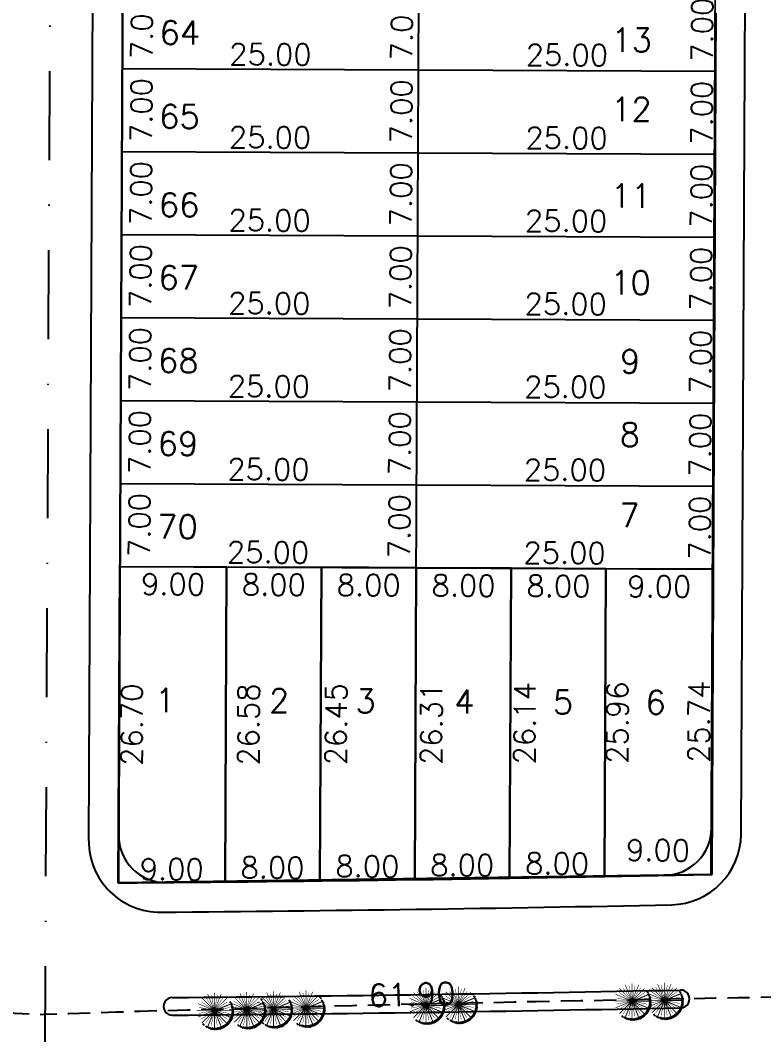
# Model space of a CAD drawing. Header units: millimetres. Extents: x -4430026 to 4783824, y 584 to 9593110.
# Drawn here: x 2733.4 to 2796.1, y 1691.5 to 1777.1 of the extents above; entities that cross this region are included whole.
import ezdxf
from ezdxf.enums import TextEntityAlignment as Align

# ---------------------------------------------------------------- set-up
doc = ezdxf.new("R2010")
doc.units = ezdxf.units.MM
doc.linetypes.add('DASHDOT', pattern=[1, 0.5, -0.25, 0, -0.25])
doc.linetypes.add('HIDDEN2', pattern=[0.1875, 0.125, -0.0625])
for name, color, linetype in [('boundary filipe', 6, 'Continuous'), ('BOUNDARY LOTES', 2, 'Continuous'), ('Calçada', 1, 'Continuous'), ('Cota', 8, 'Continuous'), ('COTAS', 8, 'Continuous'), ('curvas', 4, 'Continuous'), ('Lotes', 2, 'Continuous'), ('Numero de lotes', 5, 'Continuous'), ('PAI_pDYD', 72, 'Continuous'), ('Projeção', 8, 'HIDDEN2'), ('QUADRA', 4, 'Continuous')]:
    doc.layers.add(name, color=color, linetype=linetype)
doc.styles.add('arcad1', font='romans.shx')
doc.styles.add('ROMANS', font='romans.shx')
doc.dimstyles.new('BOLA100', dxfattribs={"dimscale": 0, "dimtxt": 1.9, "dimasz": 0.18, "dimexe": 0.18, "dimexo": 0.063, "dimgap": 0, "dimtad": 1, "dimzin": 4, "dimdsep": 46, "dimtxsty": 'ROMANS', "dimcen": 0.09, "dimse1": 1, "dimse2": 1, "dimsd1": 1, "dimsd2": 1, "dimclrt": 256, "dimaunit": 1, "dimadec": 4, "dimazin": 0, "dimtfac": 1.2, "dimtix": 1, "dimtmove": 2, "dimatfit": 3, "dimfxl": 1, "dimtvp": 2, "dimtolj": 1, "dimtzin": 4, "dimarcsym": 0})
doc.dimstyles.get("Standard").update_dxf_attribs({"dimtxt": 0.18, "dimasz": 0.18, "dimexe": 0.18, "dimexo": 0.0625, "dimgap": 0.09, "dimtad": 0, "dimtih": 1, "dimtoh": 1, "dimdec": 4, "dimzin": 0, "dimdsep": 46, "dimtxsty": 'Standard', "dimcen": 0.09, "dimadec": 0, "dimazin": 0, "dimtfac": 1, "dimtdec": 4, "dimtofl": 0, "dimtmove": 0, "dimatfit": 3, "dimfxl": 1, "dimtolj": 1, "dimtzin": 0, "dimarcsym": 0})

# ---------------------------------------------------------------- blocks, each defined once
blk = doc.blocks.new('PALMEIRA_PROPOSTA')
at = {"linetype": 'Continuous'}
h = blk.add_hatch(dxfattribs=at)
h.set_pattern_fill('_USER', color=250, scale=0.168035, angle=315, style=0, pattern_type=0)
h.set_pattern_definition([(315, (-2.75975, -4.60628), (0.1188187, 0.1188187), [])])
h.paths.add_polyline_path([(4.61, -0.41, 0.216766), (3.17, 2.76, -0.18118), (4.2, 0, -0.643702), (-2.76, -3.17, 0.693222)])
blk.add_hatch(color=1, dxfattribs=at).paths.add_polyline_path([(-0.4, 0, 1), (0.4, 0, 1)])
at = {"color": 98, "linetype": 'Continuous', "const_width": 0.15}
for points in [[(-2.97, 2.97), (-0.28, 0.28)], [(-1.61, 3.88), (-0.15, 0.37)], [(0, 4.2), (0, 0.4)], [(1.61, 3.88), (0.15, 0.37)], [(2.97, 2.97), (0.28, 0.28)], [(-4.2, 0), (-0.4, 0)], [(-3.88, 1.61), (-0.37, 0.15)], [(3.88, 1.61), (0.37, 0.15)], [(4.2, 0), (0.4, 0)], [(-3.88, -1.61), (-0.37, -0.15)], [(-2.97, -2.97), (-0.28, -0.28)], [(-1.61, -3.88), (-0.15, -0.37)], [(0, -4.2), (0, -0.4)], [(1.61, -3.88), (0.15, -0.37)], [(2.97, -2.97), (0.28, -0.28)], [(3.88, -1.61), (0.37, -0.15)]]:
    blk.add_lwpolyline(points, dxfattribs=at)
at = {"color": 96, "linetype": 'Continuous', "const_width": 0.1}
for points in [[(-2.06, 3.08), (-0.22, 0.33)], [(-0.72, 3.63), (-0.08, 0.39)], [(0.72, 3.63), (0.08, 0.39)], [(2.06, 3.08), (0.22, 0.33)], [(-3.63, 0.72), (-0.39, 0.08)], [(-3.08, 2.06), (-0.33, 0.22)], [(3.08, 2.06), (0.33, 0.22)], [(3.63, 0.72), (0.39, 0.08)], [(-3.63, -0.72), (-0.39, -0.08)], [(-3.08, -2.06), (-0.33, -0.22)], [(-2.06, -3.08), (-0.22, -0.33)], [(-0.72, -3.63), (-0.08, -0.39)], [(0.72, -3.63), (0.08, -0.39)], [(2.06, -3.08), (0.22, -0.33)], [(3.08, -2.06), (0.33, -0.22)], [(3.63, -0.72), (0.39, -0.08)]]:
    blk.add_lwpolyline(points, dxfattribs=at)
at = {"color": 98, "linetype": 'Continuous', "true_color": 0x001a00, "const_width": 0.15}
for points in [[(3.92, 1.52), (0.4, 0.07)], [(4.2, -0.07), (0.4, -0.07)], [(-2.92, -3.02), (-0.23, -0.34)], [(-1.54, -3.91), (-0.09, -0.4)], [(0.07, -4.2), (0.07, -0.4)], [(1.68, -3.85), (0.23, -0.34)], [(2.92, -3.02), (0.23, -0.33)], [(3.85, -1.67), (0.34, -0.21)]]:
    blk.add_lwpolyline(points, dxfattribs=at)
at = {"color": 1, "linetype": 'Continuous'}
blk.add_circle((0, 0), 0.4, dxfattribs=at)
blk = doc.blocks.new('*D13701')
at = {"layer": 'DEFPOINTS', "color": 0, "linetype": 'ByBlock'}
for p in [(2797.406, 1694.692), (2735.525, 1693.23), (2735.525, 1693.23)]:
    blk.add_point(p, dxfattribs=at)
at = {"layer": 'COTAS', "linetype": 'ByBlock', "insert": (2766.443, 1694.911), "char_height": 1.9, "attachment_point": 5, "rotation": 1.35314, "style": 'ROMANS'}
blk.add_mtext('\\A1;61.90', dxfattribs=at)
blk = doc.blocks.new('*D13702')
at = {"layer": 'DEFPOINTS', "color": 0, "linetype": 'ByBlock'}
for p in [(2673.34, 1696.513), (2673.34, 1696.513), (2735.525, 1693.23)]:
    blk.add_point(p, dxfattribs=at)
at = {"layer": 'COTAS', "linetype": 'ByBlock', "insert": (2704.483, 1695.82), "char_height": 1.9, "attachment_point": 5, "rotation": 356.97846, "style": 'ROMANS'}
blk.add_mtext('\\A1;62.27', dxfattribs=at)
blk = doc.blocks.new('*D13707')
at = {"layer": 'DEFPOINTS', "color": 0, "linetype": 'ByBlock'}
for p in [(2735.525, 1693.23), (2734.651, 1508.594), (2734.651, 1508.594)]:
    blk.add_point(p, dxfattribs=at)
at = {"layer": 'COTAS', "linetype": 'ByBlock', "insert": (2733.087, 1600.922), "char_height": 1.9, "attachment_point": 5, "rotation": 89.72858, "style": 'ROMANS'}
blk.add_mtext('\\A1;184.64', dxfattribs=at)
blk = doc.blocks.new('*D14040')
at = {"layer": 'DEFPOINTS', "color": 0, "linetype": 'ByBlock'}
for p in [(2736.793, 1960.841), (2735.525, 1693.23), (2737.436, 1693.221)]:
    blk.add_point(p, dxfattribs=at)
at = {"layer": 'COTAS', "linetype": 'ByBlock', "insert": (2737.119, 1827.031), "char_height": 1.9, "attachment_point": 5, "rotation": 89.72858, "style": 'ROMANS'}
blk.add_mtext('\\A1;267.61', dxfattribs=at)
blk = doc.blocks.new('*D12651')
at = {"layer": 'DEFPOINTS', "color": 0}
for p in [(2750.804, 1730.987), (2750.678, 1704.408), (2756.196, 1704.382)]:
    blk.add_point(p, dxfattribs=at)
at = {"layer": 'Cota', "color": 41, "insert": (2752.659, 1717.688), "char_height": 1.8, "attachment_point": 5, "rotation": 89.72858, "style": 'ROMANS'}
blk.add_mtext('\\A1;26.58', dxfattribs=at)
blk = doc.blocks.new('*D12809')
at = {"layer": 'DEFPOINTS', "color": 0}
for p in [(2758.804, 1730.949), (2763.704, 1730.926), (2758.679, 1704.499)]:
    blk.add_point(p, dxfattribs=at)
at = {"layer": 'Cota', "color": 41, "insert": (2760.041, 1717.718), "char_height": 1.8, "attachment_point": 5, "rotation": 89.72858, "style": 'ROMANS'}
blk.add_mtext('\\A1;26.45', dxfattribs=at)
blk = doc.blocks.new('*D12810')
at = {"layer": 'DEFPOINTS', "color": 0}
for p in [(2766.855, 1730.911), (2766.68, 1704.606), (2771.595, 1704.574)]:
    blk.add_point(p, dxfattribs=at)
at = {"layer": 'Cota', "color": 41, "insert": (2768.082, 1717.75), "char_height": 1.8, "attachment_point": 5, "rotation": 89.61848, "style": 'ROMANS'}
blk.add_mtext('\\A1;26.31', dxfattribs=at)
blk = doc.blocks.new('*D12811')
at = {"layer": 'DEFPOINTS', "color": 0}
for p in [(2741.804, 1731.03), (2746.483, 1731.007), (2741.678, 1704.33)]:
    blk.add_point(p, dxfattribs=at)
at = {"layer": 'Cota', "color": 41, "insert": (2742.82, 1717.675), "char_height": 1.8, "attachment_point": 5, "rotation": 89.72858, "style": 'ROMANS'}
blk.add_mtext('\\A1;26.70', dxfattribs=at)
blk = doc.blocks.new('*D12812')
at = {"layer": 'DEFPOINTS', "color": 0}
for p in [(2774.804, 1730.873), (2774.68, 1704.73), (2779.486, 1704.708)]:
    blk.add_point(p, dxfattribs=at)
at = {"layer": 'Cota', "color": 41, "insert": (2775.948, 1717.796), "char_height": 1.8, "attachment_point": 5, "rotation": 89.72858, "style": 'ROMANS'}
blk.add_mtext('\\A1;26.14', dxfattribs=at)
blk = doc.blocks.new('*D12813')
at = {"layer": 'DEFPOINTS', "color": 0}
for p in [(2782.804, 1730.835), (2787.424, 1730.813), (2782.681, 1704.871)]:
    blk.add_point(p, dxfattribs=at)
at = {"layer": 'Cota', "color": 41, "insert": (2783.763, 1717.848), "char_height": 1.8, "attachment_point": 5, "rotation": 89.72858, "style": 'ROMANS'}
blk.add_mtext('\\A1;25.96', dxfattribs=at)
blk = doc.blocks.new('*D12814')
at = {"layer": 'DEFPOINTS', "color": 0}
for p in [(2791.804, 1730.793), (2794.304, 1730.781), (2791.682, 1705.05)]:
    blk.add_point(p, dxfattribs=at)
at = {"layer": 'Cota', "color": 41, "insert": (2790.643, 1717.926), "char_height": 1.8, "attachment_point": 5, "rotation": 89.72858, "style": 'ROMANS'}
blk.add_mtext('\\A1;25.74', dxfattribs=at)
blk = doc.blocks.new('*D12815')
at = {"layer": 'DEFPOINTS', "color": 0}
for p in [(2741.679, 1704.451), (2750.678, 1704.408), (2741.667, 1701.901)]:
    blk.add_point(p, dxfattribs=at)
at = {"layer": 'Cota', "color": 41, "insert": (2746.184, 1705.479), "char_height": 1.8, "attachment_point": 5, "rotation": 359.72858, "style": 'ROMANS'}
blk.add_mtext('\\A1;9.00', dxfattribs=at)
blk = doc.blocks.new('*D12816')
at = {"layer": 'DEFPOINTS', "color": 0}
for p in [(2750.685, 1705.794), (2758.685, 1705.756), (2758.667, 1702)]:
    blk.add_point(p, dxfattribs=at)
at = {"layer": 'Cota', "color": 41, "insert": (2754.684, 1705.619), "char_height": 1.8, "attachment_point": 5, "rotation": 359.72858, "style": 'ROMANS'}
blk.add_mtext('\\A1;8.00', dxfattribs=at)
blk = doc.blocks.new('*D12817')
at = {"layer": 'DEFPOINTS', "color": 0}
for p in [(2758.685, 1705.756), (2766.685, 1705.718), (2766.668, 1702.108)]:
    blk.add_point(p, dxfattribs=at)
at = {"layer": 'Cota', "color": 41, "insert": (2762.685, 1705.727), "char_height": 1.8, "attachment_point": 5, "rotation": 359.72858, "style": 'ROMANS'}
blk.add_mtext('\\A1;8.00', dxfattribs=at)
blk = doc.blocks.new('*D12818')
at = {"layer": 'DEFPOINTS', "color": 0}
for p in [(2766.685, 1705.718), (2774.685, 1705.68), (2774.668, 1702.206)]:
    blk.add_point(p, dxfattribs=at)
at = {"layer": 'Cota', "color": 41, "insert": (2770.685, 1705.825), "char_height": 1.8, "attachment_point": 5, "rotation": 359.72858, "style": 'ROMANS'}
blk.add_mtext('\\A1;8.00', dxfattribs=at)
blk = doc.blocks.new('*D12819')
at = {"layer": 'DEFPOINTS', "color": 0}
for p in [(2774.685, 1705.68), (2782.685, 1705.642), (2782.669, 1702.339)]:
    blk.add_point(p, dxfattribs=at)
at = {"layer": 'Cota', "color": 41, "insert": (2778.686, 1705.957), "char_height": 1.8, "attachment_point": 5, "rotation": 359.72858, "style": 'ROMANS'}
blk.add_mtext('\\A1;8.00', dxfattribs=at)
blk = doc.blocks.new('*D12820')
at = {"layer": 'DEFPOINTS', "color": 0}
for p in [(2782.69, 1706.678), (2791.69, 1706.636), (2791.674, 1703.457)]:
    blk.add_point(p, dxfattribs=at)
at = {"layer": 'Cota', "color": 41, "insert": (2787.192, 1707.079), "char_height": 1.8, "attachment_point": 5, "rotation": 359.72858, "style": 'ROMANS'}
blk.add_mtext('\\A1;9.00', dxfattribs=at)
blk = doc.blocks.new('*D12821')
at = {"layer": 'DEFPOINTS', "color": 0}
for p in [(2741.804, 1731.03), (2750.804, 1730.987), (2750.78, 1725.901)]:
    blk.add_point(p, dxfattribs=at)
at = {"layer": 'Cota', "color": 41, "insert": (2746.297, 1729.522), "char_height": 1.8, "attachment_point": 5, "rotation": 359.72858, "style": 'ROMANS'}
blk.add_mtext('\\A1;9.00', dxfattribs=at)
blk = doc.blocks.new('*D12822')
at = {"layer": 'DEFPOINTS', "color": 0}
for p in [(2750.804, 1730.987), (2758.804, 1730.949), (2758.78, 1725.863)]:
    blk.add_point(p, dxfattribs=at)
at = {"layer": 'Cota', "color": 41, "insert": (2754.797, 1729.482), "char_height": 1.8, "attachment_point": 5, "rotation": 359.72858, "style": 'ROMANS'}
blk.add_mtext('\\A1;8.00', dxfattribs=at)
blk = doc.blocks.new('*D12823')
at = {"layer": 'DEFPOINTS', "color": 0}
for p in [(2758.804, 1730.949), (2766.804, 1730.911), (2766.78, 1725.825)]:
    blk.add_point(p, dxfattribs=at)
at = {"layer": 'Cota', "color": 41, "insert": (2762.797, 1729.444), "char_height": 1.8, "attachment_point": 5, "rotation": 359.72858, "style": 'ROMANS'}
blk.add_mtext('\\A1;8.00', dxfattribs=at)
blk = doc.blocks.new('*D12824')
at = {"layer": 'DEFPOINTS', "color": 0}
for p in [(2766.804, 1730.911), (2774.804, 1730.873), (2774.78, 1725.787)]:
    blk.add_point(p, dxfattribs=at)
at = {"layer": 'Cota', "color": 41, "insert": (2770.797, 1729.406), "char_height": 1.8, "attachment_point": 5, "rotation": 359.72858, "style": 'ROMANS'}
blk.add_mtext('\\A1;8.00', dxfattribs=at)
blk = doc.blocks.new('*D12825')
at = {"layer": 'DEFPOINTS', "color": 0}
for p in [(2774.804, 1730.873), (2782.804, 1730.835), (2782.78, 1725.749)]:
    blk.add_point(p, dxfattribs=at)
at = {"layer": 'Cota', "color": 41, "insert": (2778.797, 1729.368), "char_height": 1.8, "attachment_point": 5, "rotation": 359.72858, "style": 'ROMANS'}
blk.add_mtext('\\A1;8.00', dxfattribs=at)
blk = doc.blocks.new('*D12826')
at = {"layer": 'DEFPOINTS', "color": 0}
for p in [(2782.804, 1730.835), (2791.804, 1730.793), (2791.78, 1725.706)]:
    blk.add_point(p, dxfattribs=at)
at = {"layer": 'Cota', "color": 41, "insert": (2787.297, 1729.328), "char_height": 1.8, "attachment_point": 5, "rotation": 359.72858, "style": 'ROMANS'}
blk.add_mtext('\\A1;9.00', dxfattribs=at)
blk = doc.blocks.new('*D12827')
at = {"layer": 'DEFPOINTS', "color": 0}
for p in [(2741.824, 1735.171), (2766.824, 1735.052), (2766.793, 1728.557)]:
    blk.add_point(p, dxfattribs=at)
at = {"layer": 'Cota', "color": 41, "insert": (2754.31, 1732.216), "char_height": 1.8, "attachment_point": 5, "rotation": 359.72858, "style": 'ROMANS'}
blk.add_mtext('\\A1;25.00', dxfattribs=at)
blk = doc.blocks.new('*D12828')
at = {"layer": 'DEFPOINTS', "color": 0}
for p in [(2766.816, 1733.394), (2791.816, 1733.276), (2791.793, 1728.508)]:
    blk.add_point(p, dxfattribs=at)
at = {"layer": 'Cota', "color": 41, "insert": (2779.31, 1732.167), "char_height": 1.8, "attachment_point": 5, "rotation": 359.72858, "style": 'ROMANS'}
blk.add_mtext('\\A1;25.00', dxfattribs=at)
blk = doc.blocks.new('*D12829')
at = {"layer": 'DEFPOINTS', "color": 0}
for p in [(2741.838, 1738.029), (2747.077, 1738.005), (2741.804, 1731.03)]:
    blk.add_point(p, dxfattribs=at)
at = {"layer": 'Cota', "color": 41, "insert": (2743.461, 1734.522), "char_height": 1.8, "attachment_point": 5, "rotation": 89.72858, "style": 'ROMANS'}
blk.add_mtext('\\A1;7.00', dxfattribs=at)
blk = doc.blocks.new('*D12830')
at = {"layer": 'DEFPOINTS', "color": 0}
for p in [(2766.837, 1737.911), (2769, 1737.901), (2766.804, 1730.911)]:
    blk.add_point(p, dxfattribs=at)
at = {"layer": 'Cota', "color": 41, "insert": (2765.383, 1734.418), "char_height": 1.8, "attachment_point": 5, "rotation": 89.72858, "style": 'ROMANS'}
blk.add_mtext('\\A1;7.00', dxfattribs=at)
blk = doc.blocks.new('*D12831')
at = {"layer": 'DEFPOINTS', "color": 0}
for p in [(2791.837, 1737.793), (2794.337, 1737.781), (2791.804, 1730.793)]:
    blk.add_point(p, dxfattribs=at)
at = {"layer": 'Cota', "color": 41, "insert": (2790.721, 1734.298), "char_height": 1.8, "attachment_point": 5, "rotation": 89.72858, "style": 'ROMANS'}
blk.add_mtext('\\A1;7.00', dxfattribs=at)
blk = doc.blocks.new('*D12832')
at = {"layer": 'DEFPOINTS', "color": 0}
for p in [(2741.857, 1742.171), (2766.857, 1742.052), (2766.826, 1735.557)]:
    blk.add_point(p, dxfattribs=at)
at = {"layer": 'Cota', "color": 41, "insert": (2754.343, 1739.216), "char_height": 1.8, "attachment_point": 5, "rotation": 359.72858, "style": 'ROMANS'}
blk.add_mtext('\\A1;25.00', dxfattribs=at)
blk = doc.blocks.new('*D12833')
at = {"layer": 'DEFPOINTS', "color": 0}
for p in [(2766.849, 1740.394), (2791.849, 1740.275), (2791.826, 1735.508)]:
    blk.add_point(p, dxfattribs=at)
at = {"layer": 'Cota', "color": 41, "insert": (2779.343, 1739.167), "char_height": 1.8, "attachment_point": 5, "rotation": 359.72858, "style": 'ROMANS'}
blk.add_mtext('\\A1;25.00', dxfattribs=at)
blk = doc.blocks.new('*D12834')
at = {"layer": 'DEFPOINTS', "color": 0}
for p in [(2741.871, 1745.029), (2747.11, 1745.005), (2741.838, 1738.029)]:
    blk.add_point(p, dxfattribs=at)
at = {"layer": 'Cota', "color": 41, "insert": (2743.494, 1741.522), "char_height": 1.8, "attachment_point": 5, "rotation": 89.72858, "style": 'ROMANS'}
blk.add_mtext('\\A1;7.00', dxfattribs=at)
blk = doc.blocks.new('*D12835')
at = {"layer": 'DEFPOINTS', "color": 0}
for p in [(2766.871, 1744.911), (2769.033, 1744.901), (2766.837, 1737.911)]:
    blk.add_point(p, dxfattribs=at)
at = {"layer": 'Cota', "color": 41, "insert": (2765.417, 1741.418), "char_height": 1.8, "attachment_point": 5, "rotation": 89.72858, "style": 'ROMANS'}
blk.add_mtext('\\A1;7.00', dxfattribs=at)
blk = doc.blocks.new('*D12836')
at = {"layer": 'DEFPOINTS', "color": 0}
for p in [(2791.87, 1744.793), (2794.37, 1744.781), (2791.837, 1737.793)]:
    blk.add_point(p, dxfattribs=at)
at = {"layer": 'Cota', "color": 41, "insert": (2790.754, 1741.298), "char_height": 1.8, "attachment_point": 5, "rotation": 89.72858, "style": 'ROMANS'}
blk.add_mtext('\\A1;7.00', dxfattribs=at)
blk = doc.blocks.new('*D12837')
at = {"layer": 'DEFPOINTS', "color": 0}
for p in [(2741.89, 1749.171), (2766.89, 1749.052), (2766.859, 1742.557)]:
    blk.add_point(p, dxfattribs=at)
at = {"layer": 'Cota', "color": 41, "insert": (2754.377, 1746.216), "char_height": 1.8, "attachment_point": 5, "rotation": 359.72858, "style": 'ROMANS'}
blk.add_mtext('\\A1;25.00', dxfattribs=at)
blk = doc.blocks.new('*D12838')
at = {"layer": 'DEFPOINTS', "color": 0}
for p in [(2766.882, 1747.394), (2791.882, 1747.275), (2791.859, 1742.508)]:
    blk.add_point(p, dxfattribs=at)
at = {"layer": 'Cota', "color": 41, "insert": (2779.377, 1746.167), "char_height": 1.8, "attachment_point": 5, "rotation": 359.72858, "style": 'ROMANS'}
blk.add_mtext('\\A1;25.00', dxfattribs=at)
blk = doc.blocks.new('*D12839')
at = {"layer": 'DEFPOINTS', "color": 0}
for p in [(2741.904, 1752.029), (2747.144, 1752.004), (2741.871, 1745.029)]:
    blk.add_point(p, dxfattribs=at)
at = {"layer": 'Cota', "color": 41, "insert": (2743.527, 1748.522), "char_height": 1.8, "attachment_point": 5, "rotation": 89.72858, "style": 'ROMANS'}
blk.add_mtext('\\A1;7.00', dxfattribs=at)
blk = doc.blocks.new('*D12840')
at = {"layer": 'DEFPOINTS', "color": 0}
for p in [(2766.904, 1751.911), (2769.066, 1751.901), (2766.871, 1744.911)]:
    blk.add_point(p, dxfattribs=at)
at = {"layer": 'Cota', "color": 41, "insert": (2765.45, 1748.418), "char_height": 1.8, "attachment_point": 5, "rotation": 89.72858, "style": 'ROMANS'}
blk.add_mtext('\\A1;7.00', dxfattribs=at)
blk = doc.blocks.new('*D12841')
at = {"layer": 'DEFPOINTS', "color": 0}
for p in [(2791.903, 1751.792), (2794.403, 1751.781), (2791.87, 1744.793)]:
    blk.add_point(p, dxfattribs=at)
at = {"layer": 'Cota', "color": 41, "insert": (2790.787, 1748.298), "char_height": 1.8, "attachment_point": 5, "rotation": 89.72858, "style": 'ROMANS'}
blk.add_mtext('\\A1;7.00', dxfattribs=at)
blk = doc.blocks.new('*D12842')
at = {"layer": 'DEFPOINTS', "color": 0}
for p in [(2741.924, 1756.17), (2766.923, 1756.052), (2766.893, 1749.557)]:
    blk.add_point(p, dxfattribs=at)
at = {"layer": 'Cota', "color": 41, "insert": (2754.41, 1753.216), "char_height": 1.8, "attachment_point": 5, "rotation": 359.72858, "style": 'ROMANS'}
blk.add_mtext('\\A1;25.00', dxfattribs=at)
blk = doc.blocks.new('*D12843')
at = {"layer": 'DEFPOINTS', "color": 0}
for p in [(2766.915, 1754.394), (2791.915, 1754.275), (2791.893, 1749.508)]:
    blk.add_point(p, dxfattribs=at)
at = {"layer": 'Cota', "color": 41, "insert": (2779.41, 1753.167), "char_height": 1.8, "attachment_point": 5, "rotation": 359.72858, "style": 'ROMANS'}
blk.add_mtext('\\A1;25.00', dxfattribs=at)
blk = doc.blocks.new('*D12844')
at = {"layer": 'DEFPOINTS', "color": 0}
for p in [(2741.937, 1759.029), (2747.177, 1759.004), (2741.904, 1752.029)]:
    blk.add_point(p, dxfattribs=at)
at = {"layer": 'Cota', "color": 41, "insert": (2743.56, 1755.521), "char_height": 1.8, "attachment_point": 5, "rotation": 89.72858, "style": 'ROMANS'}
blk.add_mtext('\\A1;7.00', dxfattribs=at)
blk = doc.blocks.new('*D12845')
at = {"layer": 'DEFPOINTS', "color": 0}
for p in [(2766.937, 1758.911), (2769.099, 1758.901), (2766.904, 1751.911)]:
    blk.add_point(p, dxfattribs=at)
at = {"layer": 'Cota', "color": 41, "insert": (2765.483, 1755.418), "char_height": 1.8, "attachment_point": 5, "rotation": 89.72858, "style": 'ROMANS'}
blk.add_mtext('\\A1;7.00', dxfattribs=at)
blk = doc.blocks.new('*D12846')
at = {"layer": 'DEFPOINTS', "color": 0}
for p in [(2791.937, 1758.792), (2794.437, 1758.781), (2791.903, 1751.792)]:
    blk.add_point(p, dxfattribs=at)
at = {"layer": 'Cota', "color": 41, "insert": (2790.82, 1755.298), "char_height": 1.8, "attachment_point": 5, "rotation": 89.72858, "style": 'ROMANS'}
blk.add_mtext('\\A1;7.00', dxfattribs=at)
blk = doc.blocks.new('*D12847')
at = {"layer": 'DEFPOINTS', "color": 0}
for p in [(2741.957, 1763.17), (2766.956, 1763.052), (2766.926, 1756.557)]:
    blk.add_point(p, dxfattribs=at)
at = {"layer": 'Cota', "color": 41, "insert": (2754.443, 1760.216), "char_height": 1.8, "attachment_point": 5, "rotation": 359.72858, "style": 'ROMANS'}
blk.add_mtext('\\A1;25.00', dxfattribs=at)
blk = doc.blocks.new('*D12848')
at = {"layer": 'DEFPOINTS', "color": 0}
for p in [(2766.949, 1761.394), (2791.948, 1761.275), (2791.926, 1756.508)]:
    blk.add_point(p, dxfattribs=at)
at = {"layer": 'Cota', "color": 41, "insert": (2779.443, 1760.167), "char_height": 1.8, "attachment_point": 5, "rotation": 359.72858, "style": 'ROMANS'}
blk.add_mtext('\\A1;25.00', dxfattribs=at)
blk = doc.blocks.new('*D12849')
at = {"layer": 'DEFPOINTS', "color": 0}
for p in [(2741.97, 1766.029), (2747.21, 1766.004), (2741.937, 1759.029)]:
    blk.add_point(p, dxfattribs=at)
at = {"layer": 'Cota', "color": 41, "insert": (2743.593, 1762.521), "char_height": 1.8, "attachment_point": 5, "rotation": 89.72858, "style": 'ROMANS'}
blk.add_mtext('\\A1;7.00', dxfattribs=at)
blk = doc.blocks.new('*D12850')
at = {"layer": 'DEFPOINTS', "color": 0}
for p in [(2766.97, 1765.911), (2769.133, 1765.9), (2766.937, 1758.911)]:
    blk.add_point(p, dxfattribs=at)
at = {"layer": 'Cota', "color": 41, "insert": (2765.516, 1762.418), "char_height": 1.8, "attachment_point": 5, "rotation": 89.72858, "style": 'ROMANS'}
blk.add_mtext('\\A1;7.00', dxfattribs=at)
blk = doc.blocks.new('*D12851')
at = {"layer": 'DEFPOINTS', "color": 0}
for p in [(2791.97, 1765.792), (2794.47, 1765.78), (2791.937, 1758.792)]:
    blk.add_point(p, dxfattribs=at)
at = {"layer": 'Cota', "color": 41, "insert": (2790.853, 1762.298), "char_height": 1.8, "attachment_point": 5, "rotation": 89.72858, "style": 'ROMANS'}
blk.add_mtext('\\A1;7.00', dxfattribs=at)
blk = doc.blocks.new('*D12852')
at = {"layer": 'DEFPOINTS', "color": 0}
for p in [(2741.99, 1770.17), (2766.99, 1770.052), (2766.959, 1763.557)]:
    blk.add_point(p, dxfattribs=at)
at = {"layer": 'Cota', "color": 41, "insert": (2754.476, 1767.216), "char_height": 1.8, "attachment_point": 5, "rotation": 359.72858, "style": 'ROMANS'}
blk.add_mtext('\\A1;25.00', dxfattribs=at)
blk = doc.blocks.new('*D12853')
at = {"layer": 'DEFPOINTS', "color": 0}
for p in [(2766.982, 1768.394), (2791.981, 1768.275), (2791.959, 1763.507)]:
    blk.add_point(p, dxfattribs=at)
at = {"layer": 'Cota', "color": 41, "insert": (2779.476, 1767.167), "char_height": 1.8, "attachment_point": 5, "rotation": 359.72858, "style": 'ROMANS'}
blk.add_mtext('\\A1;25.00', dxfattribs=at)
blk = doc.blocks.new('*D12854')
at = {"layer": 'DEFPOINTS', "color": 0}
for p in [(2742.003, 1773.029), (2747.243, 1773.004), (2741.97, 1766.029)]:
    blk.add_point(p, dxfattribs=at)
at = {"layer": 'Cota', "color": 41, "insert": (2743.626, 1769.521), "char_height": 1.8, "attachment_point": 5, "rotation": 89.72858, "style": 'ROMANS'}
blk.add_mtext('\\A1;7.00', dxfattribs=at)
blk = doc.blocks.new('*D12855')
at = {"layer": 'DEFPOINTS', "color": 0}
for p in [(2767.003, 1772.911), (2769.166, 1772.9), (2766.97, 1765.911)]:
    blk.add_point(p, dxfattribs=at)
at = {"layer": 'Cota', "color": 41, "insert": (2765.549, 1769.417), "char_height": 1.8, "attachment_point": 5, "rotation": 89.72858, "style": 'ROMANS'}
blk.add_mtext('\\A1;7.00', dxfattribs=at)
blk = doc.blocks.new('*D12856')
at = {"layer": 'DEFPOINTS', "color": 0}
for p in [(2792.003, 1772.792), (2794.503, 1772.78), (2791.97, 1765.792)]:
    blk.add_point(p, dxfattribs=at)
at = {"layer": 'Cota', "color": 41, "insert": (2790.886, 1769.297), "char_height": 1.8, "attachment_point": 5, "rotation": 89.72858, "style": 'ROMANS'}
blk.add_mtext('\\A1;7.00', dxfattribs=at)
blk = doc.blocks.new('*D12857')
at = {"layer": 'DEFPOINTS', "color": 0}
for p in [(2742.023, 1777.17), (2767.023, 1777.052), (2766.992, 1770.557)]:
    blk.add_point(p, dxfattribs=at)
at = {"layer": 'Cota', "color": 41, "insert": (2754.509, 1774.216), "char_height": 1.8, "attachment_point": 5, "rotation": 359.72858, "style": 'ROMANS'}
blk.add_mtext('\\A1;25.00', dxfattribs=at)
blk = doc.blocks.new('*D12858')
at = {"layer": 'DEFPOINTS', "color": 0}
for p in [(2767.015, 1775.393), (2792.015, 1775.275), (2791.992, 1770.507)]:
    blk.add_point(p, dxfattribs=at)
at = {"layer": 'Cota', "color": 41, "insert": (2779.509, 1774.167), "char_height": 1.8, "attachment_point": 5, "rotation": 359.72858, "style": 'ROMANS'}
blk.add_mtext('\\A1;25.00', dxfattribs=at)
blk = doc.blocks.new('*D12859')
at = {"layer": 'DEFPOINTS', "color": 0}
for p in [(2742.037, 1780.029), (2747.276, 1780.004), (2742.003, 1773.029)]:
    blk.add_point(p, dxfattribs=at)
at = {"layer": 'Cota', "color": 41, "insert": (2743.66, 1776.521), "char_height": 1.8, "attachment_point": 5, "rotation": 89.72858, "style": 'ROMANS'}
blk.add_mtext('\\A1;7.00', dxfattribs=at)
blk = doc.blocks.new('*D12860')
at = {"layer": 'DEFPOINTS', "color": 0}
for p in [(2767.036, 1779.911), (2769.199, 1779.9), (2767.003, 1772.911)]:
    blk.add_point(p, dxfattribs=at)
at = {"layer": 'Cota', "color": 41, "insert": (2765.582, 1776.417), "char_height": 1.8, "attachment_point": 5, "rotation": 89.72858, "style": 'ROMANS'}
blk.add_mtext('\\A1;7.00', dxfattribs=at)
blk = doc.blocks.new('*D12861')
at = {"layer": 'DEFPOINTS', "color": 0}
for p in [(2792.036, 1779.792), (2794.536, 1779.78), (2792.003, 1772.792)]:
    blk.add_point(p, dxfattribs=at)
at = {"layer": 'Cota', "color": 41, "insert": (2790.919, 1776.297), "char_height": 1.8, "attachment_point": 5, "rotation": 89.72858, "style": 'ROMANS'}
blk.add_mtext('\\A1;7.00', dxfattribs=at)

msp = doc.modelspace()

# ---------------------------------------------------------------- linework, layer by layer
at = {"layer": 'boundary filipe', "linetype": 'ByBlock', "elevation": 2.439}
msp.add_lwpolyline([(2791.72, 1705.051), (2741.699, 1704.326), (2742.865, 1954.849), (2792.87, 1955.746)], close=True, dxfattribs=at)
at = {"layer": 'boundary filipe', "elevation": 2.439}
msp.add_lwpolyline([(2792.87, 1955.746), (2742.865, 1954.849), (2741.699, 1704.326), (2791.72, 1705.051), (2792.87, 1955.746)], dxfattribs=at)
at = {"layer": 'BOUNDARY LOTES', "elevation": 2.439}
for points in [[(2741.678, 1704.326), (2741.804, 1731.03), (2750.804, 1730.987), (2750.678, 1704.408), (2741.678, 1704.326)], [(2750.678, 1704.408), (2750.804, 1730.987), (2758.804, 1730.949), (2758.679, 1704.499), (2750.678, 1704.408)], [(2758.679, 1704.499), (2766.681, 1704.606), (2766.804, 1730.911), (2758.804, 1730.949), (2758.679, 1704.499)], [(2766.68, 1704.606), (2774.68, 1704.73), (2774.804, 1730.873), (2766.804, 1730.911), (2766.68, 1704.606)], [(2774.68, 1704.73), (2782.681, 1704.871), (2782.804, 1730.835), (2774.804, 1730.873), (2774.68, 1704.73)], [(2782.681, 1704.871), (2791.682, 1705.05), (2791.804, 1730.793), (2782.804, 1730.835), (2782.681, 1704.871)]]:
    msp.add_lwpolyline(points, dxfattribs=at)
at = {"layer": 'Calçada'}
for p, q in [((2794.198, 1708.45, 2.439), (2795.353, 1952.154, 2.439)), ((2739.195, 1707.884, 2.439), (2740.349, 1951.439, 2.439)), ((2746.173, 1701.864, 2.439), (2746.173, 1701.864, 2.439))]:
    msp.add_line(p, q, dxfattribs=at)
for centre, radius, start, end in [((2788.198, 1708.479, 2.439), 6, 271.15218, 359.72858), ((2745.195, 1707.856, 2.439), 6, 179.72858, 270.50817), ((2711.259, 5534.043, 2.439), 3832.338, 270.508169, 271.152175)]:
    msp.add_arc(centre, radius, start, end, dxfattribs=at)
for centre, major_axis, start_param, end_param in [((2711.252, 5532.576, 2.439), (-3838.758, 18.185), 1.584647, 1.595809), ((2711.252, 5532.576, 2.439), (-3838.758, 18.185), 1.584647, 1.595809), ((2789.099, 1694.544, 2.439), (-0.75, 0.004), 1.595809, 4.737402), ((2789.099, 1694.544, 2.439), (-0.75, 0.004), 1.595809, 4.737402), ((2746.245, 1693.915, 2.439), (-0.75, 0.004), 4.726239, 7.867832), ((2746.245, 1693.915, 2.439), (-0.75, 0.004), 4.726239, 7.867832), ((2711.252, 5532.576, 2.439), (-3840.258, 18.192), 1.584647, 1.595809), ((2711.252, 5532.576, 2.439), (-3840.258, 18.192), 1.584647, 1.595809)]:
    msp.add_ellipse(centre, major_axis=major_axis, ratio=0.99981, start_param=start_param, end_param=end_param, dxfattribs=at)
at = {"layer": 'curvas'}
for centre, start, end in [((2787.701, 1708.969, 2.439), 271.14487, 359.72858), ((2745.697, 1708.36, 2.439), 179.72858, 270.51576)]:
    msp.add_arc(centre, 4, start, end, dxfattribs=at)
at = {"layer": 'Lotes'}
for p, q in [((2766.68, 1704.606, 2.439), (2767.867, 1955.297, 2.439)), ((2742.003, 1773.029, 2.439), (2792.003, 1772.792, 2.439)), ((2741.97, 1766.029, 2.439), (2791.97, 1765.792, 2.439)), ((2741.937, 1759.029, 2.439), (2791.937, 1758.792, 2.439)), ((2741.904, 1752.029, 2.439), (2791.903, 1751.792, 2.439)), ((2741.871, 1745.029, 2.439), (2791.87, 1744.793, 2.439)), ((2741.838, 1738.029, 2.439), (2791.837, 1737.793, 2.439)), ((2741.838, 1738.029, 2.439), (2791.837, 1737.793, 2.439)), ((2741.804, 1731.03, 2.439), (2791.804, 1730.793, 2.439)), ((2741.804, 1731.03, 2.439), (2791.804, 1730.793, 2.439)), ((2750.678, 1704.408, 2.439), (2750.804, 1730.987, 2.439)), ((2758.679, 1704.499, 2.439), (2758.804, 1730.949, 2.439)), ((2774.68, 1704.73, 2.439), (2774.804, 1730.873, 2.439)), ((2782.681, 1704.871, 2.439), (2782.804, 1730.835, 2.439))]:
    msp.add_line(p, q, dxfattribs=at)
at = {"layer": 'Projeção', "linetype": 'DASHDOT', "ltscale": 15}
msp.add_line((2734.651, 1508.594, 2.439), (2736.793, 1960.841, 2.439), dxfattribs=at)
at = {"layer": 'Projeção', "ltscale": 15, "elevation": 2.439}
for points in [[(2673.34, 1696.513, 0.001537), (2704.193, 1694.765, 0.001819), (2735.525, 1693.23)], [(2735.525, 1693.23, -0.002765), (2767.412, 1694.104, -0.000625), (2797.729, 1694.698)]]:
    msp.add_lwpolyline(points, format="xyb", dxfattribs=at)
at = {"layer": 'QUADRA'}
msp.add_line((2746.15, 1704.364, 2.439), (2746.15, 1704.364, 2.439), dxfattribs=at)
at = {"layer": 'QUADRA', "linetype": 'ByBlock', "elevation": 2.439}
msp.add_lwpolyline([(2791.682, 1705.05), (2792.87, 1955.746), (2742.865, 1954.849), (2741.678, 1704.326, 0.003264)], format="xyb", close=True, dxfattribs=at)

# ---------------------------------------------------------------- block references
at = {"layer": 'PAI_pDYD', "color": 2, "xscale": 0.3550421296895795, "yscale": 0.3550421296895365, "zscale": 0.3550421296895365, "rotation": 359.7285806882999}
for p in [(2752.507, 1693.635, 2.439), (2754.766, 1693.705, 2.439), (2757.494, 1693.77, 2.439), (2767.619, 1694.013, 2.439), (2770.347, 1694.077, 2.439), (2784.989, 1694.36, 2.439), (2787.717, 1694.425, 2.439), (2749.779, 1693.57, 2.439)]:
    msp.add_blockref('PALMEIRA_PROPOSTA', p, dxfattribs=at)

# ---------------------------------------------------------------- texts
at = {"layer": 'Numero de lotes', "style": 'arcad1'}
for s, p in [('64', (2746.875, 1776.051, 2.439)), ('13', (2784.972, 1775.435, 2.439)), ('12', (2784.945, 1769.593, 2.439)), ('65', (2746.841, 1768.979, 2.439)), ('11', (2784.91, 1762.292, 2.439)), ('66', (2746.806, 1761.515, 2.439)), ('67', (2746.777, 1755.377, 2.439)), ('10', (2784.875, 1754.967, 2.439)), ('68', (2746.744, 1748.377, 2.439)), ('9', (2784.844, 1748.314, 2.439)), ('8', (2784.815, 1742.148, 2.439)), ('69', (2746.71, 1741.377, 2.439)), ('7', (2784.782, 1735.333, 2.439)), ('70', (2746.677, 1734.377, 2.439)), ('1', (2745.621, 1719.744, 2.439)), ('2', (2755.247, 1719.699, 2.439)), ('3', (2762.532, 1719.664, 2.439)), ('4', (2770.858, 1719.625, 2.439)), ('5', (2779.182, 1719.585, 2.439)), ('6', (2786.987, 1719.548, 2.439))]:
    msp.add_text(s, height=2, rotation=359.72858, dxfattribs=at).set_placement(p, align=Align.MIDDLE_CENTER)

# ---------------------------------------------------------------- dimensions: what is measured, and where the dimension line sits
at = {"layer": 'Cota'}
for p1, p2, distance, picture, middle in [((2742.003, 1773.029, 2.439), (2742.037, 1780.029, 2.439), -5.24, '*D12859', (2743.66, 1776.521, 2.439)), ((2767.003, 1772.911, 2.439), (2767.036, 1779.911, 2.439), -2.163, '*D12860', (2765.582, 1776.417, 2.439)), ((2792.003, 1772.792, 2.439), (2792.036, 1779.792, 2.439), -2.5, '*D12861', (2790.919, 1776.297, 2.439)), ((2742.023, 1777.17, 2.439), (2767.023, 1777.052, 2.439), -6.495, '*D12857', (2754.509, 1774.216, 2.439)), ((2767.015, 1775.393, 2.439), (2792.015, 1775.275, 2.439), -4.768, '*D12858', (2779.509, 1774.167, 2.439)), ((2741.97, 1766.029, 2.439), (2742.003, 1773.029, 2.439), -5.24, '*D12854', (2743.626, 1769.521, 2.439)), ((2766.97, 1765.911, 2.439), (2767.003, 1772.911, 2.439), -2.163, '*D12855', (2765.549, 1769.417, 2.439)), ((2791.97, 1765.792, 2.439), (2792.003, 1772.792, 2.439), -2.5, '*D12856', (2790.886, 1769.297, 2.439)), ((2741.99, 1770.17, 2.439), (2766.99, 1770.052, 2.439), -6.495, '*D12852', (2754.476, 1767.216, 2.439)), ((2766.982, 1768.394, 2.439), (2791.981, 1768.275, 2.439), -4.768, '*D12853', (2779.476, 1767.167, 2.439)), ((2741.937, 1759.029, 2.439), (2741.97, 1766.029, 2.439), -5.24, '*D12849', (2743.593, 1762.521, 2.439)), ((2766.937, 1758.911, 2.439), (2766.97, 1765.911, 2.439), -2.163, '*D12850', (2765.516, 1762.418, 2.439)), ((2791.937, 1758.792, 2.439), (2791.97, 1765.792, 2.439), -2.5, '*D12851', (2790.853, 1762.298, 2.439)), ((2741.957, 1763.17, 2.439), (2766.956, 1763.052, 2.439), -6.495, '*D12847', (2754.443, 1760.216, 2.439)), ((2766.949, 1761.394, 2.439), (2791.948, 1761.275, 2.439), -4.768, '*D12848', (2779.443, 1760.167, 2.439)), ((2741.904, 1752.029, 2.439), (2741.937, 1759.029, 2.439), -5.24, '*D12844', (2743.56, 1755.521, 2.439)), ((2766.904, 1751.911, 2.439), (2766.937, 1758.911, 2.439), -2.163, '*D12845', (2765.483, 1755.418, 2.439)), ((2791.903, 1751.792, 2.439), (2791.937, 1758.792, 2.439), -2.5, '*D12846', (2790.82, 1755.298, 2.439)), ((2741.924, 1756.17, 2.439), (2766.923, 1756.052, 2.439), -6.495, '*D12842', (2754.41, 1753.216, 2.439)), ((2766.915, 1754.394, 2.439), (2791.915, 1754.275, 2.439), -4.768, '*D12843', (2779.41, 1753.167, 2.439)), ((2741.871, 1745.029, 2.439), (2741.904, 1752.029, 2.439), -5.24, '*D12839', (2743.527, 1748.522, 2.439)), ((2766.871, 1744.911, 2.439), (2766.904, 1751.911, 2.439), -2.163, '*D12840', (2765.45, 1748.418, 2.439)), ((2791.87, 1744.793, 2.439), (2791.903, 1751.792, 2.439), -2.5, '*D12841', (2790.787, 1748.298, 2.439)), ((2741.89, 1749.171, 2.439), (2766.89, 1749.052, 2.439), -6.495, '*D12837', (2754.377, 1746.216, 2.439)), ((2766.882, 1747.394, 2.439), (2791.882, 1747.275, 2.439), -4.768, '*D12838', (2779.377, 1746.167, 2.439)), ((2741.838, 1738.029, 2.439), (2741.871, 1745.029, 2.439), -5.24, '*D12834', (2743.494, 1741.522, 2.439)), ((2766.837, 1737.911, 2.439), (2766.871, 1744.911, 2.439), -2.163, '*D12835', (2765.417, 1741.418, 2.439)), ((2791.837, 1737.793, 2.439), (2791.87, 1744.793, 2.439), -2.5, '*D12836', (2790.754, 1741.298, 2.439)), ((2741.857, 1742.171, 2.439), (2766.857, 1742.052, 2.439), -6.495, '*D12832', (2754.343, 1739.216, 2.439)), ((2766.849, 1740.394, 2.439), (2791.849, 1740.275, 2.439), -4.768, '*D12833', (2779.343, 1739.167, 2.439)), ((2741.804, 1731.03, 2.439), (2741.838, 1738.029, 2.439), -5.24, '*D12829', (2743.461, 1734.522, 2.439)), ((2766.804, 1730.911, 2.439), (2766.837, 1737.911, 2.439), -2.163, '*D12830', (2765.383, 1734.418, 2.439)), ((2791.804, 1730.793, 2.439), (2791.837, 1737.793, 2.439), -2.5, '*D12831', (2790.721, 1734.298, 2.439)), ((2741.824, 1735.171, 2.439), (2766.824, 1735.052, 2.439), -6.495, '*D12827', (2754.31, 1732.216, 2.439)), ((2766.816, 1733.394, 2.439), (2791.816, 1733.276, 2.439), -4.768, '*D12828', (2779.31, 1732.167, 2.439)), ((2741.678, 1704.33, 2.439), (2741.804, 1731.03, 2.439), -4.679, '*D12811', (2742.82, 1717.675, 2.439)), ((2741.804, 1731.03, 2.439), (2750.804, 1730.987, 2.439), -5.086, '*D12821', (2746.297, 1729.522, 2.439)), ((2750.804, 1730.987, 2.439), (2750.678, 1704.408, 2.439), 5.518, '*D12651', (2752.659, 1717.688, 2.439)), ((2758.679, 1704.499, 2.439), (2758.804, 1730.949, 2.439), -4.899, '*D12809', (2760.041, 1717.718, 2.439)), ((2766.855, 1730.911, 2.439), (2766.68, 1704.606, 2.439), 4.915, '*D12810', (2768.082, 1717.75, 2.439)), ((2774.804, 1730.873, 2.439), (2774.68, 1704.73, 2.439), 4.806, '*D12812', (2775.948, 1717.796, 2.439)), ((2782.681, 1704.871, 2.439), (2782.804, 1730.835, 2.439), -4.62, '*D12813', (2783.763, 1717.848, 2.439)), ((2791.682, 1705.05, 2.439), (2791.804, 1730.793, 2.439), -2.5, '*D12814', (2790.643, 1717.926, 2.439)), ((2782.69, 1706.678, 2.439), (2791.69, 1706.636, 2.439), -3.178, '*D12820', (2787.192, 1707.079, 2.439)), ((2774.685, 1705.68, 2.439), (2782.685, 1705.642, 2.439), -3.304, '*D12819', (2778.686, 1705.957, 2.439)), ((2750.678, 1704.408, 2.439), (2741.679, 1704.451, 2.439), 2.55, '*D12815', (2746.184, 1705.479, 2.439)), ((2750.685, 1705.794, 2.439), (2758.685, 1705.756, 2.439), -3.756, '*D12816', (2754.684, 1705.619, 2.439)), ((2758.685, 1705.756, 2.439), (2766.685, 1705.718, 2.439), -3.61, '*D12817', (2762.685, 1705.727, 2.439)), ((2766.685, 1705.718, 2.439), (2774.685, 1705.68, 2.439), -3.474, '*D12818', (2770.685, 1705.825, 2.439))]:
    dim = msp.add_aligned_dim(p1=p1, p2=p2, distance=distance, dimstyle='Standard', override={"dimtxt": 1.8, "dimexo": 0.063, "dimgap": 0, "dimtih": 0, "dimtoh": 0, "dimdec": 2, "dimzin": 4, "dimtxsty": 'ROMANS', "dimse1": 1, "dimse2": 1, "dimsd1": 1, "dimsd2": 1, "dimclrt": 41, "dimtfac": 1.2, "dimtdec": 2, "dimtix": 1, "dimtofl": 1, "dimtmove": 2, "dimfxl": 0.18, "dimfxlon": 1, "dimtvp": 2, "dimtzin": 4}, dxfattribs=at)
    dim.commit()
    dim.dimension.update_dxf_attribs({"geometry": picture, "text_midpoint": middle})
for base, p1, p2, picture, middle in [((2758.78, 1725.863, 2.439), (2750.804, 1730.987, 2.439), (2758.804, 1730.949, 2.439), '*D12822', (2754.797, 1729.482, 2.439)), ((2766.78, 1725.825, 2.439), (2758.804, 1730.949, 2.439), (2766.804, 1730.911, 2.439), '*D12823', (2762.797, 1729.444, 2.439)), ((2774.78, 1725.787, 2.439), (2766.804, 1730.911, 2.439), (2774.804, 1730.873, 2.439), '*D12824', (2770.797, 1729.406, 2.439)), ((2782.78, 1725.749, 2.439), (2774.804, 1730.873, 2.439), (2782.804, 1730.835, 2.439), '*D12825', (2778.797, 1729.368, 2.439)), ((2791.78, 1725.706, 2.439), (2782.804, 1730.835, 2.439), (2791.804, 1730.793, 2.439), '*D12826', (2787.297, 1729.328, 2.439))]:
    dim = msp.add_linear_dim(base=base, p1=p1, p2=p2, angle=179.72858, dimstyle='Standard', override={"dimtxt": 1.8, "dimexo": 0.063, "dimgap": 0, "dimtih": 0, "dimtoh": 0, "dimdec": 2, "dimzin": 4, "dimtxsty": 'ROMANS', "dimse1": 1, "dimse2": 1, "dimsd1": 1, "dimsd2": 1, "dimclrt": 41, "dimtfac": 1.2, "dimtdec": 2, "dimtix": 1, "dimtofl": 1, "dimtmove": 2, "dimfxl": 0.18, "dimfxlon": 1, "dimtvp": 2, "dimtzin": 4}, dxfattribs=at)
    dim.commit()
    dim.dimension.update_dxf_attribs({"geometry": picture, "text_midpoint": middle})
at = {"layer": 'COTAS', "linetype": 'ByBlock'}
for p1, p2, distance, picture, middle in [((2736.793, 1960.841, 2.439), (2735.525, 1693.23, 2.439), 1.91, '*D14040', (2737.119, 1827.031, 2.439)), ((2735.525, 1693.23, 2.439), (2673.34, 1696.513, 2.439), 0, '*D13702', (2704.483, 1695.82, 2.439)), ((2797.406, 1694.692, 2.439), (2735.525, 1693.23, 2.439), 0, '*D13701', (2766.443, 1694.911, 2.439))]:
    dim = msp.add_aligned_dim(p1=p1, p2=p2, distance=distance, dimstyle='BOLA100', override={"dimscale": 1, "dimfxl": 0.18}, dxfattribs=at)
    dim.commit()
    dim.dimension.update_dxf_attribs({"geometry": picture, "text_midpoint": middle})
dim = msp.add_linear_dim(base=(2734.651, 1508.594, 2.439), p1=(2735.525, 1693.23, 2.439), p2=(2734.651, 1508.594, 2.439), angle=269.72858, dimstyle='BOLA100', override={"dimscale": 1, "dimfxl": 0.18}, dxfattribs=at)
dim.commit()
dim.dimension.update_dxf_attribs({"geometry": '*D13707', "text_midpoint": (2733.087, 1600.922, 2.439), "dimtype": 161})

doc.saveas('drawing.dxf')
